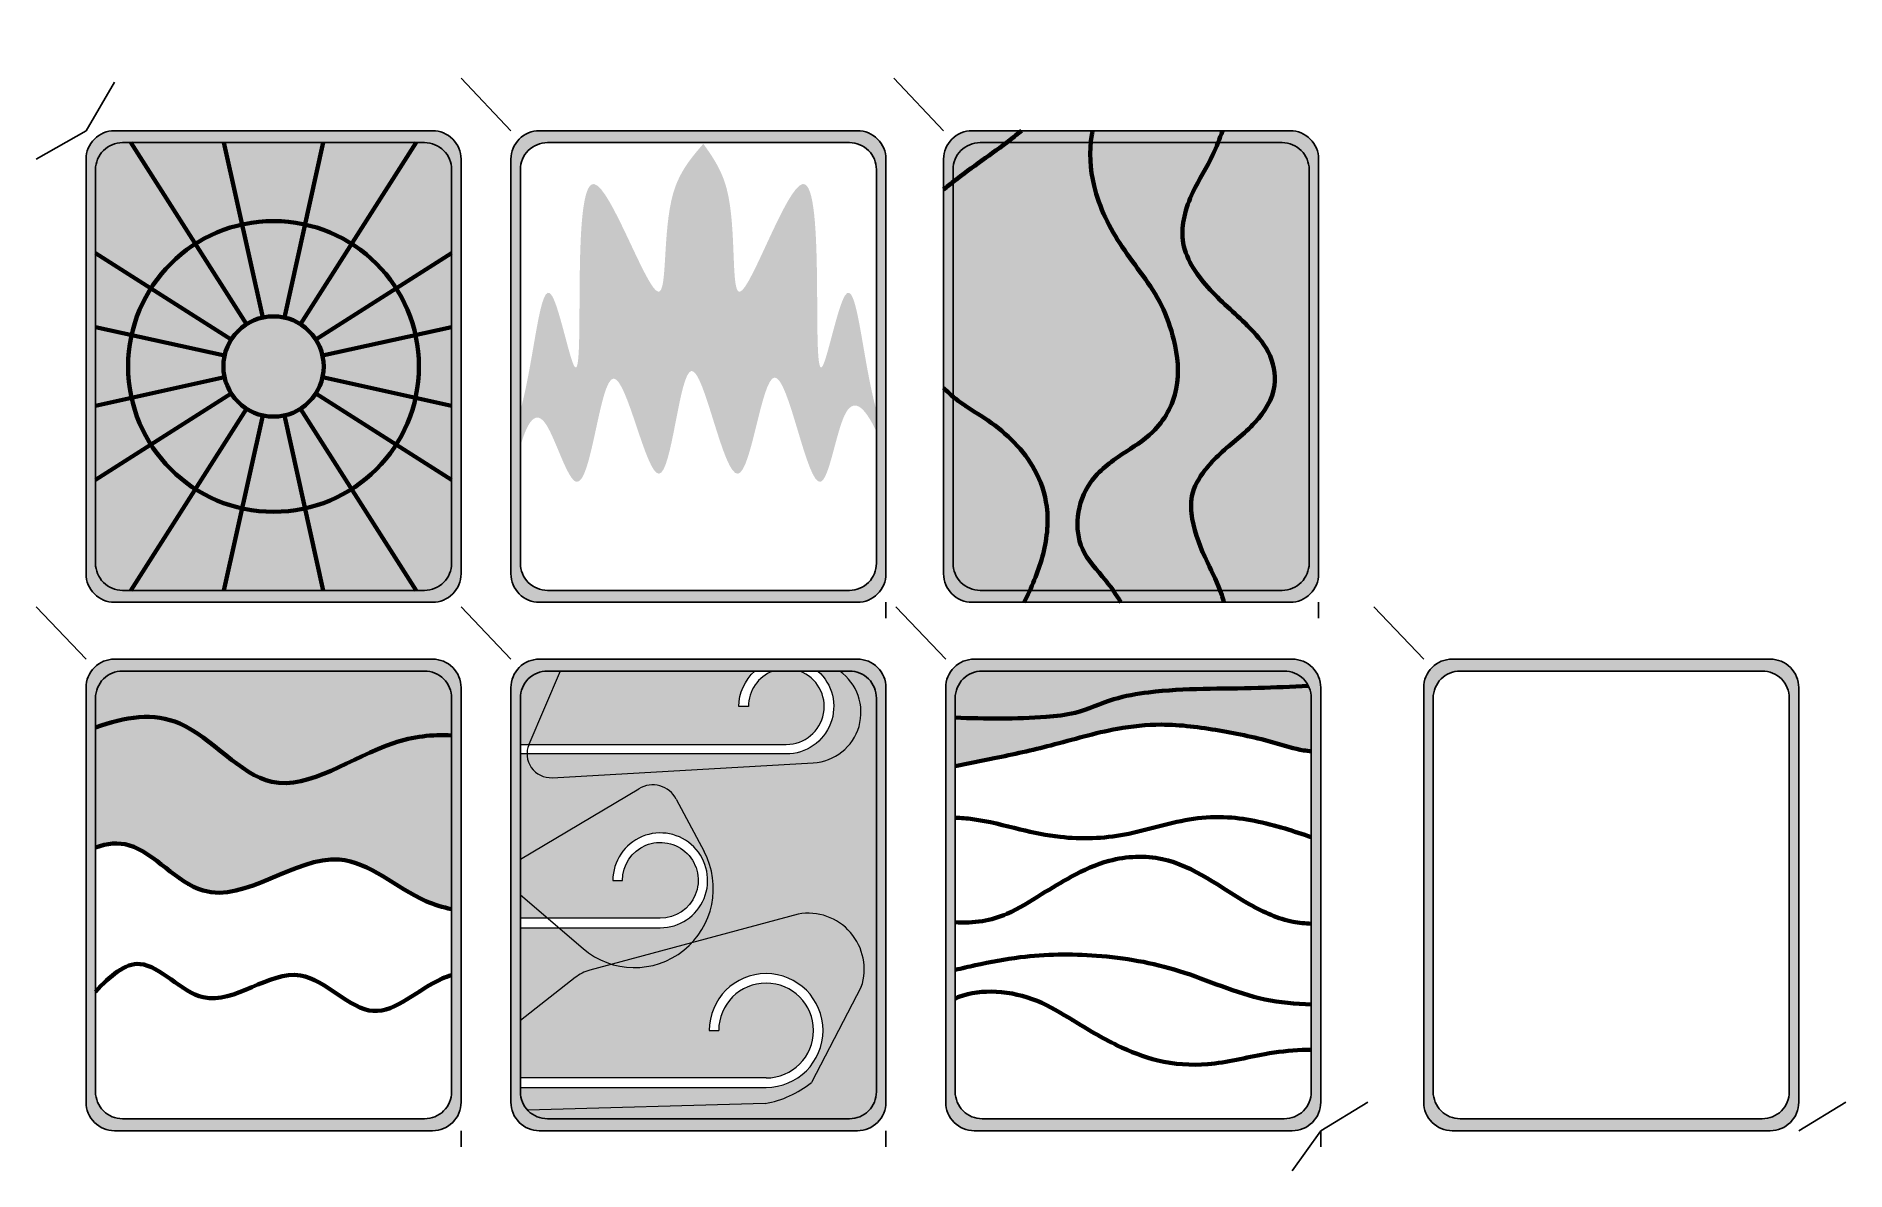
# Model space of a CAD drawing. Header units: inches. Extents: x -24 to 930, y -20 to 579.
import ezdxf

# ---------------------------------------------------------------- set-up
doc = ezdxf.new("R2010")
doc.units = ezdxf.units.IN
doc.header["$LTSCALE"] = 5
doc.header["$MEASUREMENT"] = 0
doc.linetypes.add('ZIGZAG', pattern='A,0.0001,-0.2,[131,ltypeshp.shx,S=0.2,R=0,X=-0.2,Y=0],-0.4,[131,ltypeshp.shx,S=0.2,R=180,X=0.2,Y=0],-0.2', length=0.8001)

# ---------------------------------------------------------------- blocks, each defined once
blk = doc.blocks.new('A$C28651')
at = {"ltscale": 5, "true_color": 0x89ff85, "transparency": 33554687}
h = blk.add_hatch(color=91, dxfattribs=at)
h.set_gradient(color1=(55, 39, 37), color2=(10, 10, 0), name='INVCYLINDER')
h.paths.add_polyline_path([(-83.88, -124.35), (83.88, -124.35, 0.414214), (98.88, -109.35), (98.88, 109.35, 0.414214), (83.88, 124.35), (-83.88, 124.35, 0.414214), (-98.88, 109.35), (-98.88, -109.35, 0.414214)])
h.paths.add_polyline_path([(-79.64, -118.06), (79.64, -118.06, 0.414214), (93.88, -103.82), (93.88, 103.82, 0.414214), (79.64, 118.06), (-79.64, 118.06, 0.414214), (-93.88, 103.82), (-93.88, -103.82, 0.414214)], flags=16)
at = {"color": 28, "true_color": 0x281515}
for points in [[(-83.88, -124.35), (83.88, -124.35, 0.414214), (98.88, -109.35), (98.88, 109.35, 0.414214), (83.88, 124.35), (-83.88, 124.35, 0.414214), (-98.88, 109.35), (-98.88, -109.35, 0.414214)], [(-79.64, -118.06), (79.64, -118.06, 0.414214), (93.88, -103.82), (93.88, 103.82, 0.414214), (79.64, 118.06), (-79.64, 118.06, 0.414214), (-93.88, 103.82), (-93.88, -103.82, 0.414214)]]:
    blk.add_lwpolyline(points, format="xyb", close=True, dxfattribs=at)

msp = doc.modelspace()

# ---------------------------------------------------------------- hatches: boundary and pattern name
at = {"ltscale": 5, "true_color": 0x89ff85, "transparency": 33554661}
h = msp.add_hatch(color=91, dxfattribs=at)
h.set_gradient(color1=(255, 80, 0), color2=(255, 26, 26), name='HEMISPHERICAL')
edge = h.paths.add_edge_path()
edge.add_spline(control_points=[(419.05, 381.07), (411.39, 408.84), (407.18, 477.86), (380.78, 347.33), (398.57, 578.12), (337.81, 400.55), (347.27, 494.3), (332.58, 514.99), (327.76, 521.78)], knot_values=[12.415434, 12.415434, 12.415434, 12.415434, 77.383733, 115.866271, 212.091322, 277.807197, 332.547451, 359.273095, 359.273095, 359.273095, 359.273095], degree=3, periodic=0)
edge.add_spline(control_points=[(327.76, 521.78), (321.46, 514.48), (304.46, 494.77), (312.53, 401.72), (251.52, 578.54), (269.58, 347.33), (243.14, 477.86), (238.94, 408.84), (231.28, 381.08)], knot_values=[12.416422, 12.416422, 12.416422, 12.416422, 43.170762, 95.471134, 161.555297, 257.780348, 296.262885, 361.230196, 361.230196, 361.230196, 361.230196], degree=3, periodic=0)
edge.add_line((231.28, 381.08), (231.28, 362.41))
edge.add_spline(control_points=[(231.28, 362.41), (235.18, 375.77), (243.78, 387.77), (266.29, 308.74), (277.07, 451.17), (307.69, 295.89), (318.8, 456.69), (347.33, 295.35), (364.25, 451.67), (388.18, 306.04), (401.36, 393.61), (412.68, 383.42), (419.05, 370.02)], knot_values=[36.156065, 36.156065, 36.156065, 36.156065, 71.581658, 105.656484, 163.515608, 219.08598, 275.911993, 335.382208, 389.596784, 449.701201, 486.648825, 525.710202, 525.710202, 525.710202, 525.710202], degree=3, periodic=0)
edge.add_line((419.05, 370.02), (419.05, 381.07))
at = {"ltscale": 5, "true_color": 0x89ff85, "transparency": 33554687}
h = msp.add_hatch(color=91, dxfattribs=at)
h.set_gradient(color1=(240, 220, 0), color2=(255, 254, 173), rotation=50, name='INVSPHERICAL')
h.paths.add_polyline_path([(84.52, 479.2), (73.55, 528.7), (21.9, 528.7), (59.92, 469.01, -0.087489)])
h.paths.add_polyline_path([(142.31, 469.01), (180.33, 528.7), (128.68, 528.7), (117.71, 479.2, -0.087489)])
h.paths.add_polyline_path([(200, 426.27), (200, 467.34), (165.77, 445.54, -0.087489), (175.96, 420.94)])
h.paths.add_polyline_path([(200, 341.35), (200, 382.43), (175.96, 387.75, -0.087489), (165.77, 363.16)])
h.paths.add_polyline_path([(180.33, 280), (142.31, 339.69, -0.087489), (117.71, 329.5), (128.68, 280)])
h.paths.add_polyline_path([(73.55, 280), (84.52, 329.5, -0.087489), (59.92, 339.69), (21.9, 280)])
h.paths.add_polyline_path([(2.23, 341.35), (36.46, 363.16, -0.087489), (26.27, 387.75), (2.23, 382.43)])
h.paths.add_polyline_path([(26.27, 420.94, -0.087489), (36.46, 445.54), (2.23, 467.34), (2.23, 426.27)])
h = msp.add_hatch(color=91, dxfattribs=at)
h.set_gradient(color1=(255, 255, 175), color2=(255, 251, 20), rotation=50, name='INVSPHERICAL')
h.paths.add_polyline_path([(126.93, 410.07, 0.087489), (123.41, 418.55, 0.109518), (115.32, 426.65, 0.087489), (106.84, 430.16, 0.109518), (95.39, 430.16, 0.087489), (86.91, 426.65, 0.109518), (78.82, 418.55, 0.087489), (75.3, 410.07, 0.054596), (74.68, 404.35, 0.054596), (75.3, 398.63, 0.087489), (78.82, 390.14, 0.109518), (86.91, 382.05, 0.087489), (95.39, 378.53, 0.109518), (106.84, 378.53, 0.087489), (115.32, 382.05, 0.109518), (123.41, 390.14, 0.087489), (126.93, 398.63, 0.054596), (127.56, 404.35, 0.054596)])
h.paths.add_polyline_path([(78.82, 418.55), (36.46, 445.54, 0.087489), (26.27, 420.94), (75.3, 410.07, -0.087489)])
h.paths.add_polyline_path([(95.39, 430.16), (84.52, 479.2, 0.087489), (59.92, 469.01), (86.91, 426.65, -0.087489)])
h.paths.add_polyline_path([(115.32, 426.65), (142.31, 469.01, 0.087489), (117.71, 479.2), (106.84, 430.16, -0.087489)])
h.paths.add_polyline_path([(175.96, 420.94, 0.087489), (165.77, 445.54), (123.41, 418.55, -0.087489), (126.93, 410.07)])
h.paths.add_polyline_path([(165.77, 363.16, 0.087489), (175.96, 387.75), (126.93, 398.63, -0.087489), (123.41, 390.14)])
h.paths.add_polyline_path([(142.31, 339.69), (115.32, 382.05, -0.087489), (106.84, 378.53), (117.71, 329.5, 0.087489)])
h.paths.add_polyline_path([(84.52, 329.5), (95.39, 378.53, -0.087489), (86.91, 382.05), (59.92, 339.69, 0.087489)])
h.paths.add_polyline_path([(36.46, 363.16), (78.82, 390.14, -0.087489), (75.3, 398.63), (26.27, 387.75, 0.087489)])
h.paths.add_polyline_path([(26.27, 387.75, -0.054596), (24.45, 404.35, -0.054596), (26.27, 420.94), (2.23, 426.27), (2.23, 382.43)])
h.paths.add_polyline_path([(36.46, 445.54, -0.109518), (59.92, 469.01), (21.9, 528.7), (2.23, 528.7), (2.23, 467.34)])
h.paths.add_polyline_path([(117.71, 479.2), (128.68, 528.7), (73.55, 528.7), (84.52, 479.2, -0.109518)])
h.paths.add_polyline_path([(185, 528.7), (180.33, 528.7), (142.31, 469.01, -0.109518), (165.77, 445.54), (200, 467.34), (200, 513.7, 0.414214)])
h.paths.add_polyline_path([(200, 382.43), (200, 426.27), (175.96, 420.94, -0.054596), (177.78, 404.35, -0.054596), (175.96, 387.75)])
h.paths.add_polyline_path([(200, 341.35), (165.77, 363.16, -0.109518), (142.31, 339.69), (180.33, 280), (200, 280)])
h.paths.add_polyline_path([(128.68, 280), (117.71, 329.5, -0.109518), (84.52, 329.5), (73.55, 280)])
h.paths.add_polyline_path([(21.9, 280), (59.92, 339.69, -0.109518), (36.46, 363.16), (2.23, 341.35), (2.23, 280)])
h.paths.add_polyline_path([(2.23, 513.7, -0.414214), (17.23, 528.7), (2.23, 528.7)], flags=16)
h.paths.add_polyline_path([(200, 280), (200, 295, -0.414214), (185, 280)], flags=16)
h.paths.add_polyline_path([(17.23, 280, -0.414214), (2.23, 295), (2.23, 280)], flags=16)
at = {"ltscale": 5, "true_color": 0x89ff85}
h = msp.add_hatch(color=91, dxfattribs=at)
h.set_gradient(color1=(60, 0, 160), color2=(33, 0, 77))
edge = h.paths.add_edge_path()
edge.add_spline(control_points=[(499.94, 286.29), (502.49, 291.96), (508.05, 306.04), (510.88, 328.55), (501.85, 355.47), (482.25, 374.29), (465.12, 383.69), (459.46, 388.37)], knot_values=[14.016648, 14.016648, 14.016648, 14.016648, 32.655696, 59.446383, 79.950543, 115.622814, 137.893759, 137.893759, 137.893759, 137.893759], degree=3, periodic=0)
edge.add_line((459.46, 388.37), (459.46, 300.53))
edge.add_arc((473.7, 300.53), 14.24, 180, 270)
edge.add_line((473.7, 286.29), (499.94, 286.29))
edge = h.paths.add_edge_path()
edge.add_spline(control_points=[(459.46, 501.74), (459.54, 501.81), (468.68, 509.01), (478.46, 515.41), (487.64, 522.41)], knot_values=[24.526759, 24.526759, 24.526759, 24.526759, 24.837776, 59.476417, 59.476417, 59.476417, 59.476417], degree=3, periodic=0)
edge.add_line((487.64, 522.41), (473.7, 522.41))
edge.add_arc((473.7, 508.17), 14.24, 90, 180)
edge.add_line((459.46, 508.17), (459.46, 501.74))
h = msp.add_hatch(color=91, dxfattribs=at)
h.set_gradient(color1=(30, 0, 66), color2=(70, 0, 160))
edge = h.paths.add_edge_path()
edge.add_spline(control_points=[(543.83, 286.29), (542.55, 288.12), (537.1, 295.39), (526.11, 306.16), (523.91, 326.09), (530.99, 345.35), (547.8, 358.05), (567.46, 369.57), (579.9, 392.17), (577.11, 416.52), (568.09, 442.66), (547.71, 466.1), (533.04, 494.96), (531.35, 514.83), (532.08, 522.41)], knot_values=[10.731355, 10.731355, 10.731355, 10.731355, 17.443128, 37.956238, 55.126028, 74.332576, 96.893115, 116.473949, 142.5207, 168.404107, 187.71031, 224.851624, 260.295165, 283.078149, 283.078149, 283.078149, 283.078149], degree=3, periodic=0)
edge.add_line((532.08, 522.41), (487.64, 522.41))
edge.add_spline(control_points=[(487.64, 522.41), (478.46, 515.41), (468.68, 509.01), (459.54, 501.81), (459.46, 501.74)], knot_values=[24.526759, 24.526759, 24.526759, 24.526759, 59.1654, 59.476417, 59.476417, 59.476417, 59.476417], degree=3, periodic=0)
edge.add_line((459.46, 501.74), (459.46, 388.37))
edge.add_spline(control_points=[(459.46, 388.37), (465.12, 383.69), (482.25, 374.29), (501.85, 355.47), (510.88, 328.55), (508.05, 306.04), (502.49, 291.96), (499.94, 286.29)], knot_values=[14.016648, 14.016648, 14.016648, 14.016648, 36.287592, 71.959864, 92.464024, 119.25471, 137.893759, 137.893759, 137.893759, 137.893759], degree=3, periodic=0)
edge.add_line((499.94, 286.29), (543.83, 286.29))
h = msp.add_hatch(color=91, dxfattribs=at)
h.set_gradient(color1=(37, 0, 75), color2=(30, 0, 66))
edge = h.paths.add_edge_path()
edge.add_spline(control_points=[(600.27, 286.29), (598.4, 291.29), (592.14, 303.31), (585.45, 319.58), (584.31, 337.3), (591.19, 349.1), (603.07, 361.6), (618.91, 372.87), (631.46, 392.49), (627.01, 412.77), (612.31, 429.07), (593.28, 444.56), (579.18, 465.51), (580.98, 483.96), (586.61, 499.16), (594.51, 511.25), (598.32, 520.27), (599.17, 522.41)], knot_values=[6.723556, 6.723556, 6.723556, 6.723556, 22.803096, 47.169455, 59.177891, 74.466955, 86.268646, 110.948581, 133.030671, 151.019956, 168.601105, 197.849714, 225.974688, 238.343639, 251.951314, 274.406206, 281.322392, 281.322392, 281.322392, 281.322392], degree=3, periodic=0)
edge.add_line((599.17, 522.41), (532.08, 522.41))
edge.add_spline(control_points=[(532.08, 522.41), (531.35, 514.83), (533.04, 494.96), (547.71, 466.1), (568.09, 442.66), (577.11, 416.52), (579.9, 392.17), (567.46, 369.57), (547.8, 358.05), (530.99, 345.35), (523.91, 326.09), (526.11, 306.16), (537.1, 295.39), (542.55, 288.12), (543.83, 286.29)], knot_values=[10.731347, 10.731347, 10.731347, 10.731347, 33.51434, 68.95788, 106.099195, 125.405397, 151.288804, 177.335555, 196.916389, 219.476928, 238.683476, 255.853266, 276.366376, 283.078149, 283.078149, 283.078149, 283.078149], degree=3, periodic=0)
edge.add_line((543.83, 286.29), (600.27, 286.29))
h = msp.add_hatch(color=91, dxfattribs=at)
h.set_gradient(color1=(0, 0, 75), color2=(37, 0, 75))
edge = h.paths.add_edge_path()
edge.add_line((600.27, 286.29), (632.98, 286.29))
edge.add_arc((632.98, 300.53), 14.24, 270, 360)
edge.add_line((647.23, 300.53), (647.23, 508.17))
edge.add_arc((632.98, 508.17), 14.24, 360, 450)
edge.add_line((632.98, 522.41), (599.17, 522.41))
edge.add_spline(control_points=[(599.17, 522.41), (598.32, 520.27), (594.51, 511.25), (586.61, 499.16), (580.98, 483.96), (579.18, 465.51), (593.28, 444.56), (612.31, 429.07), (627.01, 412.77), (631.46, 392.49), (618.91, 372.87), (603.07, 361.6), (591.19, 349.1), (584.31, 337.3), (585.45, 319.58), (592.14, 303.31), (598.4, 291.29), (600.27, 286.29)], knot_values=[6.723556, 6.723556, 6.723556, 6.723556, 13.639742, 36.094633, 49.702309, 62.07126, 90.196234, 119.444843, 137.025991, 155.015277, 177.097366, 201.777302, 213.578993, 228.868057, 240.876493, 265.242852, 281.320361, 281.320361, 281.320361, 281.320361], degree=3, periodic=0)
at = {"ltscale": 5, "true_color": 0x89ff85, "transparency": 33554687}
h = msp.add_hatch(color=91, dxfattribs=at)
h.set_gradient(color1=(240, 220, 0), color2=(255, 254, 173), rotation=50, name='INVSPHERICAL')
h.paths.add_polyline_path([(59.92, 339.69), (86.91, 382.05, -0.109518), (78.82, 390.14), (36.46, 363.16, 0.109518)])
h.paths.add_polyline_path([(26.27, 387.75), (75.3, 398.63, -0.054596), (74.68, 404.35, -0.054596), (75.3, 410.07), (26.27, 420.94, 0.054596), (24.45, 404.35, 0.054596)])
h.paths.add_polyline_path([(86.91, 426.65), (59.92, 469.01, 0.109518), (36.46, 445.54), (78.82, 418.55, -0.109518)])
h.paths.add_polyline_path([(106.84, 430.16), (117.71, 479.2, 0.109518), (84.52, 479.2), (95.39, 430.16, -0.109518)])
h.paths.add_polyline_path([(165.77, 445.54, 0.109518), (142.31, 469.01), (115.32, 426.65, -0.109518), (123.41, 418.55)])
h.paths.add_polyline_path([(177.78, 404.35, 0.054596), (175.96, 420.94), (126.93, 410.07, -0.054596), (127.56, 404.35, -0.054596), (126.93, 398.63), (175.96, 387.75, 0.054596)])
h.paths.add_polyline_path([(117.71, 329.5), (106.84, 378.53, -0.109518), (95.39, 378.53), (84.52, 329.5, 0.109518)])
h.paths.add_polyline_path([(142.31, 339.69, 0.109518), (165.77, 363.16), (123.41, 390.14, -0.109518), (115.32, 382.05)])
at = {"ltscale": 5, "true_color": 0x89ff85}
h = msp.add_hatch(color=91, dxfattribs=at)
h.set_gradient(color1=(4, 235, 251), color2=(22, 181, 233), name='INVCURVED')
edge = h.paths.add_edge_path()
edge.add_line((195, 209.81), (195, 229.47))
edge.add_arc((180.76, 229.47), 14.24, 360, 450)
edge.add_line((180.76, 243.71), (21.47, 243.71))
edge.add_arc((21.47, 229.47), 14.24, 90, 180)
edge.add_line((7.23, 229.47), (7.23, 213.94))
edge.add_spline(control_points=[(7.23, 213.94), (22.86, 219.73), (56.34, 224.82), (100.84, 165.93), (152.93, 206.67), (184.89, 210.37), (195, 209.81)], knot_values=[34.289518, 34.289518, 34.289518, 34.289518, 81.355454, 138.774876, 206.175246, 237.683646, 237.683646, 237.683646, 237.683646], degree=3, periodic=0)
h = msp.add_hatch(color=91, dxfattribs=at)
h.set_gradient(color1=(83, 253, 120), color2=(73, 253, 250))
h.paths.add_polyline_path([(328.14, 148.51), (313.49, 176.15, 0.428644), (293.76, 181.68), (231.28, 144.6), (231.28, 125.58), (245.6, 113.34), (305.05, 113.34, 2.414214), (285.05, 133.34), (280.05, 133.34, -2.414214), (305.05, 108.34), (251.45, 108.34), (264.32, 97.34), (264.36, 97.31, 0.104892), (279.55, 89.06), (321.67, 100.41, 0.321633)])
h.paths.add_polyline_path([(279.55, 89.06, 0.282988), (321.67, 100.41)])
h.paths.add_polyline_path([(385.68, 195.32, 0.709695), (399.68, 243.71), (388.1, 243.71, -0.690098), (371.52, 200.01), (234.79, 200.01, 0.430975), (248.05, 187.49)])
h.paths.add_polyline_path([(371.52, 205.01, 0.833732), (378.59, 243.71), (364.44, 243.71, 0.31183), (351.52, 225.01), (346.52, 225.01, -0.214555), (354.93, 243.71), (252.29, 243.71), (235.83, 205.01)], flags=16)
h = msp.add_hatch(color=91, dxfattribs=at)
h.set_gradient(color1=(83, 253, 120), color2=(73, 253, 250), rotation=180)
h.paths.add_polyline_path([(419.05, 21.83), (419.05, 229.47, 0.414214), (404.81, 243.71), (399.68, 243.71, -0.709695), (385.68, 195.32), (248.05, 187.49, -0.430975), (234.79, 200.01), (231.28, 200.01), (231.28, 144.6), (293.76, 181.68, -0.428644), (313.49, 176.15), (328.14, 148.51, -0.321633), (321.67, 100.41), (377.78, 115.52, -0.570599), (411.05, 77.13), (384.72, 26.74, -0.126996), (360.35, 15.61), (235.36, 12.21, -0.003769), (235.03, 12.2, 0.209993), (245.52, 7.59), (404.81, 7.59, 0.414214)])
h.paths.add_polyline_path([(279.55, 89.06, -0.104892), (264.36, 97.31, -0.000351), (264.32, 97.34), (251.45, 108.34), (231.28, 108.34), (231.28, 59.36), (260.15, 82.05, -0.101853), (267.92, 85.93)], flags=16)
h.paths.add_polyline_path([(245.6, 113.34), (231.28, 125.58), (231.28, 113.34)], flags=16)
h.paths.add_polyline_path([(235.83, 205.01), (252.29, 243.71), (245.52, 243.71, 0.414214), (231.28, 229.47), (231.28, 205.01)], flags=16)
h = msp.add_hatch(color=91, dxfattribs=at)
h.set_gradient(color1=(55, 39, 37), color2=(76, 38, 0), name='INVCYLINDER')
edge = h.paths.add_edge_path()
edge.add_arc((634.1, 229.47), 14.24, 27.12841, 90)
edge.add_line((634.1, 243.71), (474.81, 243.71))
edge.add_arc((474.81, 229.47), 14.24, 90, 180)
edge.add_line((460.57, 229.47), (460.57, 219.15))
edge.add_spline(control_points=[(460.57, 219.15), (476.55, 218.6), (497.66, 218.24), (526.05, 221.24), (543.01, 229.45), (575.45, 234.96), (609.88, 234.09), (637.95, 235.46), (646.77, 235.96)], knot_values=[10.811855, 10.811855, 10.811855, 10.811855, 58.78563, 74.159796, 95.783406, 114.487073, 172.264462, 198.78745, 198.78745, 198.78745, 198.78745], degree=3, periodic=0)
h = msp.add_hatch(color=91, dxfattribs=at)
h.set_gradient(color1=(110, 56, 0), color2=(76, 38, 0), centered=1, name='CYLINDER')
edge = h.paths.add_edge_path()
edge.add_line((648.34, 201.39), (648.34, 229.47))
edge.add_arc((634.1, 229.47), 14.24, 360, 387.12841)
edge.add_spline(control_points=[(646.77, 235.96), (637.95, 235.46), (609.88, 234.09), (575.45, 234.96), (543.01, 229.45), (526.05, 221.24), (497.66, 218.24), (476.55, 218.6), (460.57, 219.15)], knot_values=[10.811855, 10.811855, 10.811855, 10.811855, 37.334843, 95.112233, 113.815899, 135.439509, 150.813676, 198.78745, 198.78745, 198.78745, 198.78745], degree=3, periodic=0)
edge.add_line((460.57, 219.15), (460.57, 193.57))
edge.add_spline(control_points=[(460.57, 193.57), (467.45, 194.93), (484.31, 198.32), (512.92, 204.51), (541.66, 213.4), (571.77, 216.51), (599.81, 212.67), (624.7, 207.54), (640.62, 202.31), (646.99, 201.51), (648.34, 201.39)], knot_values=[14.576632, 14.576632, 14.576632, 14.576632, 35.608489, 66.17841, 102.37859, 125.62091, 156.319915, 186.742533, 202.037352, 206.131284, 206.131284, 206.131284, 206.131284], degree=3, periodic=0)
h = msp.add_hatch(color=91, dxfattribs=at)
h.set_gradient(color1=(10, 133, 255), color2=(97, 165, 255), name='CURVED')
edge = h.paths.add_edge_path()
edge.add_line((195, 118.14), (195, 209.81))
edge.add_spline(control_points=[(195, 209.81), (184.89, 210.37), (152.93, 206.67), (100.84, 165.93), (56.34, 224.82), (22.86, 219.73), (7.23, 213.94)], knot_values=[34.289518, 34.289518, 34.289518, 34.289518, 65.797918, 133.198288, 190.61771, 237.683646, 237.683646, 237.683646, 237.683646], degree=3, periodic=0)
edge.add_line((7.23, 213.94), (7.23, 150.66))
edge.add_spline(control_points=[(7.23, 150.66), (13.33, 152.85), (32.82, 155.02), (69.72, 106.13), (130.93, 163.03), (169.95, 125.45), (190.41, 119.09), (195, 118.14)], knot_values=[36.686339, 36.686339, 36.686339, 36.686339, 56.872364, 102.562241, 176.135452, 226.853905, 241.171782, 241.171782, 241.171782, 241.171782], degree=3, periodic=0)
h = msp.add_hatch(color=91, dxfattribs=at)
h.set_gradient(color1=(83, 253, 120), color2=(73, 253, 250))
h.paths.add_polyline_path([(330.88, 54.15, -2.414214), (360.88, 24.15), (231.28, 24.15), (231.28, 21.83, 0.187723), (235.03, 12.21), (235.36, 12.21), (360.35, 15.61, 0.126996), (384.72, 26.74), (411.05, 77.13, 0.570599), (377.78, 115.52), (321.67, 100.41, -0.282988), (279.55, 89.06), (267.92, 85.93, 0.101853), (260.15, 82.05), (231.28, 59.36), (231.28, 29.15), (360.88, 29.15, 2.414214), (335.88, 54.15)])
h.paths.add_polyline_path([(279.55, 89.06, 0.282988), (321.67, 100.41)], flags=16)

# ---------------------------------------------------------------- linework, layer by layer
at = {"color": 1, "ltscale": 5}
for p, q in [((17.23, 554.37), (2.23, 528.7)), ((200.02, 556.31), (226.28, 528.7)), ((428.19, 556.31), (454.46, 528.7)), ((-24.03, 513.7), (2.23, 528.7)), ((-24.03, 277.61), (2.23, 250)), ((200.02, 277.61), (226.28, 250)), ((424.05, 280), (424.05, 271.55)), ((429.3, 277.61), (455.57, 250)), ((652.23, 280), (652.23, 271.55)), ((681.36, 277.61), (707.63, 250)), ((678.15, 16.3), (653.34, 1.3)), ((930.21, 16.3), (905.4, 1.3)), ((200, 1.3), (200, -7.15)), ((424.05, 1.3), (424.05, -7.15)), ((638.34, -19.84), (653.34, 1.3)), ((653.34, 1.3), (653.34, -7.15))]:
    msp.add_line(p, q, dxfattribs=at)
at = {"color": 51, "lineweight": 200, "ltscale": 5, "true_color": 0xffffaf}
for p, q in [((86.91, 426.65), (25.9, 522.41)), ((95.39, 430.16), (74.94, 522.41)), ((106.84, 430.16), (127.29, 522.41)), ((115.32, 426.65), (176.33, 522.41)), ((78.82, 418.55), (7.23, 464.16)), ((123.41, 418.55), (195, 464.16)), ((75.3, 410.07), (7.23, 425.16)), ((126.93, 410.07), (195, 425.16)), ((75.3, 398.63), (7.23, 383.53)), ((126.93, 398.63), (195, 383.53)), ((78.82, 390.14), (7.23, 344.54)), ((86.91, 382.05), (25.9, 286.29)), ((115.32, 382.05), (176.33, 286.29)), ((123.41, 390.14), (195, 344.54)), ((95.39, 378.53), (74.94, 286.29)), ((106.84, 378.53), (127.29, 286.29))]:
    msp.add_line(p, q, dxfattribs=at)
at = {"color": 3, "lineweight": 20, "ltscale": 5}
for p, q in [((252.29, 243.71), (235.81, 204.96)), ((248.05, 187.49), (385.68, 195.32)), ((231.28, 144.6), (293.76, 181.68)), ((313.49, 176.15), (328.14, 148.51)), ((264.36, 97.31), (231.28, 125.58)), ((377.78, 115.52), (267.92, 85.93)), ((260.15, 82.05), (231.28, 59.36)), ((411.05, 77.13), (384.72, 26.74)), ((330.88, 54.15), (335.88, 54.15)), ((360.88, 29.15), (231.28, 29.15)), ((231.28, 24.15), (360.88, 24.15)), ((360.35, 15.61), (235.03, 12.21))]:
    msp.add_line(p, q, dxfattribs=at)
for points in [[(17.23, 528.7), (185, 528.7)], [(241.28, 528.7), (409.05, 528.7)], [(469.46, 528.7), (637.23, 528.7)], [(2.23, 295), (2.23, 513.7)], [(200, 513.7), (200, 295)], [(226.28, 295), (226.28, 513.7)], [(424.05, 513.7), (424.05, 295)], [(454.46, 295), (454.46, 513.7)], [(652.23, 513.7), (652.23, 295)], [(185, 280), (17.23, 280)], [(409.05, 280), (241.28, 280)], [(637.23, 280), (469.46, 280)], [(17.23, 250), (185, 250)], [(241.28, 250), (409.05, 250)], [(2.23, 16.3), (2.23, 235)], [(200, 235), (200, 16.3)], [(226.28, 108.34), (226.28, 235)], [(424.05, 235), (424.05, 16.3)], [(653.34, 235), (653.34, 44.04)], [(185, 1.3), (17.23, 1.3)], [(409.05, 1.3), (241.28, 1.3)], [(638.34, 1.3), (470.57, 1.3)]]:
    msp.add_lwpolyline(points)
for points in [[(231.28, 205.01), (371.52, 205.01, 0.833732), (378.59, 243.71, 0.182847)], [(388.1, 243.71, -0.690098), (371.52, 200.01), (231.28, 200.01)], [(364.44, 243.71, 0.31183), (351.52, 225.01), (346.52, 225.01, -0.214555), (354.93, 243.71, -0.110419)], [(231.28, 108.34), (305.05, 108.34, 2.414214), (280.05, 133.34), (285.05, 133.34, -2.414214), (305.05, 113.34), (231.28, 113.34)]]:
    msp.add_lwpolyline(points, format="xyb", dxfattribs=at)
at = {"color": 51, "linetype": 'ZIGZAG', "lineweight": 200, "true_color": 0xffffaf}
for radius in [76.67, 26.44]:
    msp.add_circle((101.12, 404.35), radius, dxfattribs=at)
at = {"color": 3, "lineweight": 20, "ltscale": 5}
for centre, radius, start, end in [((384.22, 221.97), 26.68, 273.13276, 54.58531), ((247.34, 200.01), 12.54, 156.50342, 273.25937), ((300.99, 169.53), 14.14, 27.92878, 120.73726), ((291.39, 128.97), 41.63, 229.44233, 27.99634), ((383.07, 86.5), 29.51, 341.50097, 100.33713), ((273.45, 65.12), 21.54, 104.90402, 128.16676), ((360.88, 54.15), 30, 270, 180), ((360.88, 54.15), 25, 270, 180), ((350.98, 68.4), 53.61, 280.06373, 309.01399)]:
    msp.add_arc(centre, radius, start, end, dxfattribs=at)
at = {"ltscale": 5}
msp.add_arc((234.18, 33.95), 21.77, 272.25205, 273.11592, dxfattribs=at)
at = {"color": 28, "lineweight": 200, "ltscale": 5, "true_color": 0x281515}
for points, knots in [([(454.46, 497.68), (456.18, 499.12), (467.52, 508.36), (482, 517.7), (493.58, 527.08), (495.53, 528.7)], [18.078411, 18.078411, 18.078411, 18.078411, 24.837776, 61.966136, 69.56683, 69.56683, 69.56683, 69.56683]), ([(533.02, 528.7), (532.88, 527.96), (531.1, 518.41), (532.41, 496.2), (547.71, 466.1), (568.09, 442.66), (577.11, 416.52), (579.9, 392.17), (567.46, 369.57), (547.8, 358.05), (530.99, 345.35), (523.91, 326.09), (526.11, 306.16), (538.43, 294.09), (545.06, 284.64), (547.55, 280.61), (547.92, 280)], [4.378435, 4.378435, 4.378435, 4.378435, 6.639367, 33.51434, 68.95788, 106.099195, 125.405397, 151.288804, 177.335555, 196.916389, 219.476928, 238.683476, 255.853266, 276.366376, 288.444092, 290.591512, 290.591512, 290.591512, 290.591512]), ([(601.58, 528.7), (599.98, 524.43), (595.74, 513.15), (586.61, 499.16), (580.98, 483.96), (579.18, 465.51), (593.28, 444.56), (612.31, 429.07), (627.01, 412.77), (631.46, 392.49), (618.91, 372.87), (603.07, 361.6), (591.19, 349.1), (584.31, 337.3), (585.45, 319.58), (592.46, 302.53), (599.83, 288.59), (601.9, 281.32), (602.26, 280)], [0, 0, 0, 0, 13.639742, 36.094633, 49.702309, 62.07126, 90.196234, 119.444843, 137.025991, 155.015277, 177.097366, 201.777302, 213.578993, 228.868057, 240.876493, 265.242852, 283.835025, 287.927017, 287.927017, 287.927017, 287.927017]), ([(497.01, 280), (500.71, 287.7), (507.76, 303.68), (510.88, 328.55), (501.85, 355.47), (481.54, 374.97), (462.22, 385.24), (455.39, 392.09), (454.46, 393.08)], [7.092618, 7.092618, 7.092618, 7.092618, 32.655696, 59.446383, 79.950543, 115.622814, 140.717454, 144.821363, 144.821363, 144.821363, 144.821363])]:
    msp.add_open_spline(points, degree=3, knots=knots, dxfattribs=at)
at = {"color": 36, "lineweight": 200, "ltscale": 5, "true_color": 0x6e3800}
msp.add_open_spline([(460.57, 219.15), (476.55, 218.6), (497.66, 218.24), (526.05, 221.24), (543.01, 229.45), (575.45, 234.96), (609.88, 234.09), (637.95, 235.46), (646.77, 235.96)], degree=3, knots=[10.811855, 10.811855, 10.811855, 10.811855, 58.78563, 74.159796, 95.783406, 114.487073, 172.264462, 198.78745, 198.78745, 198.78745, 198.78745], dxfattribs=at)
at = {"color": 150, "lineweight": 200, "true_color": 0x0a85ff}
msp.add_open_spline([(7.23, 213.94), (22.86, 219.73), (56.34, 224.82), (100.84, 165.93), (152.93, 206.67), (184.89, 210.37), (195, 209.81)], degree=3, knots=[34.289518, 34.289518, 34.289518, 34.289518, 81.355454, 138.774876, 206.175246, 237.683646, 237.683646, 237.683646, 237.683646], dxfattribs=at)
at = {"color": 36, "lineweight": 200, "ltscale": 5}
msp.add_open_spline([(460.57, 193.57), (467.45, 194.93), (484.31, 198.32), (512.92, 204.51), (541.66, 213.4), (571.77, 216.51), (599.81, 212.67), (624.7, 207.54), (640.62, 202.31), (646.99, 201.51), (648.34, 201.39)], degree=3, knots=[14.576632, 14.576632, 14.576632, 14.576632, 35.608489, 66.17841, 102.37859, 125.62091, 156.319915, 186.742533, 202.037352, 206.131284, 206.131284, 206.131284, 206.131284], dxfattribs=at)
at = {"color": 12, "lineweight": 200, "ltscale": 5}
msp.add_open_spline([(460.57, 166.39), (463.63, 166.26), (475.18, 165.36), (493.4, 160.3), (519.9, 154.7), (550.61, 155.85), (578.22, 165.53), (607.08, 167.69), (628.72, 162.7), (643.76, 157.68), (648.34, 156.06)], degree=3, knots=[21.026144, 21.026144, 21.026144, 21.026144, 30.231146, 55.928611, 77.352344, 111.458443, 146.348516, 164.527587, 197.501961, 212.059071, 212.059071, 212.059071, 212.059071], dxfattribs=at)
at = {"color": 150, "lineweight": 200}
msp.add_open_spline([(7.23, 150.66), (13.33, 152.85), (32.82, 155.02), (69.72, 106.13), (130.93, 163.03), (169.95, 125.45), (190.41, 119.09), (195, 118.14)], degree=3, knots=[36.686339, 36.686339, 36.686339, 36.686339, 56.872364, 102.562241, 176.135452, 226.853905, 241.171782, 241.171782, 241.171782, 241.171782], dxfattribs=at)
at = {"color": 30, "lineweight": 200, "ltscale": 5}
msp.add_open_spline([(460.57, 111.27), (465.38, 111), (474.65, 111.13), (490.48, 116.03), (505.34, 125.61), (522.68, 136.13), (543.29, 145.72), (579.05, 147.28), (607.16, 123.83), (633.84, 111.69), (645.1, 110.61), (648.34, 110.49)], degree=3, knots=[13.115616, 13.115616, 13.115616, 13.115616, 27.526349, 41.013948, 62.061409, 80.330494, 101.914126, 129.86347, 181.982142, 206.446864, 216.189732, 216.189732, 216.189732, 216.189732], dxfattribs=at)
at = {"color": 160, "lineweight": 200}
msp.add_open_spline([(7.23, 74.63), (14.96, 82.92), (32.93, 98.96), (67.53, 55.01), (113.58, 100.49), (152.72, 50.46), (179.11, 77.66), (193.33, 82.86), (195, 83.35)], degree=3, knots=[6.190489, 6.190489, 6.190489, 6.190489, 34.880571, 72.500914, 125.012741, 167.782061, 207.888063, 213.210625, 213.210625, 213.210625, 213.210625], dxfattribs=at)
at = {"color": 30, "lineweight": 200, "ltscale": 5, "true_color": 0xff7f00}
msp.add_open_spline([(460.57, 86.1), (464.1, 86.94), (475.46, 89.57), (500.1, 94.31), (536.59, 94.83), (580.23, 87.2), (616.1, 70.21), (640.02, 68.18), (648.34, 67.94)], degree=3, knots=[14.420445, 14.420445, 14.420445, 14.420445, 25.312646, 49.400034, 89.576535, 133.999116, 181.429191, 206.29038, 206.29038, 206.29038, 206.29038], dxfattribs=at)
at = {"color": 41, "lineweight": 200, "ltscale": 5}
msp.add_open_spline([(460.57, 71.03), (461.18, 71.32), (467.83, 74.21), (483.12, 75.61), (504.07, 70.98), (524.16, 58.49), (544.44, 46.32), (568.24, 36.88), (595.36, 34.91), (620.2, 41.68), (638.53, 43.8), (646.72, 44.02), (648.34, 44.04)], degree=3, knots=[18.558601, 18.558601, 18.558601, 18.558601, 20.611698, 40.599927, 62.701815, 84.063593, 110.993243, 133.781471, 160.225878, 190.81374, 210.530819, 215.397725, 215.397725, 215.397725, 215.397725], dxfattribs=at)

# ---------------------------------------------------------------- block references
at = {"color": 1, "ltscale": 5}
for p in [(101.12, 404.35), (325.17, 404.35), (553.34, 404.35), (101.12, 125.65), (325.17, 125.65), (554.45, 125.65), (806.51, 125.65)]:
    msp.add_blockref('A$C28651', p, dxfattribs=at)

doc.saveas('drawing.dxf')
